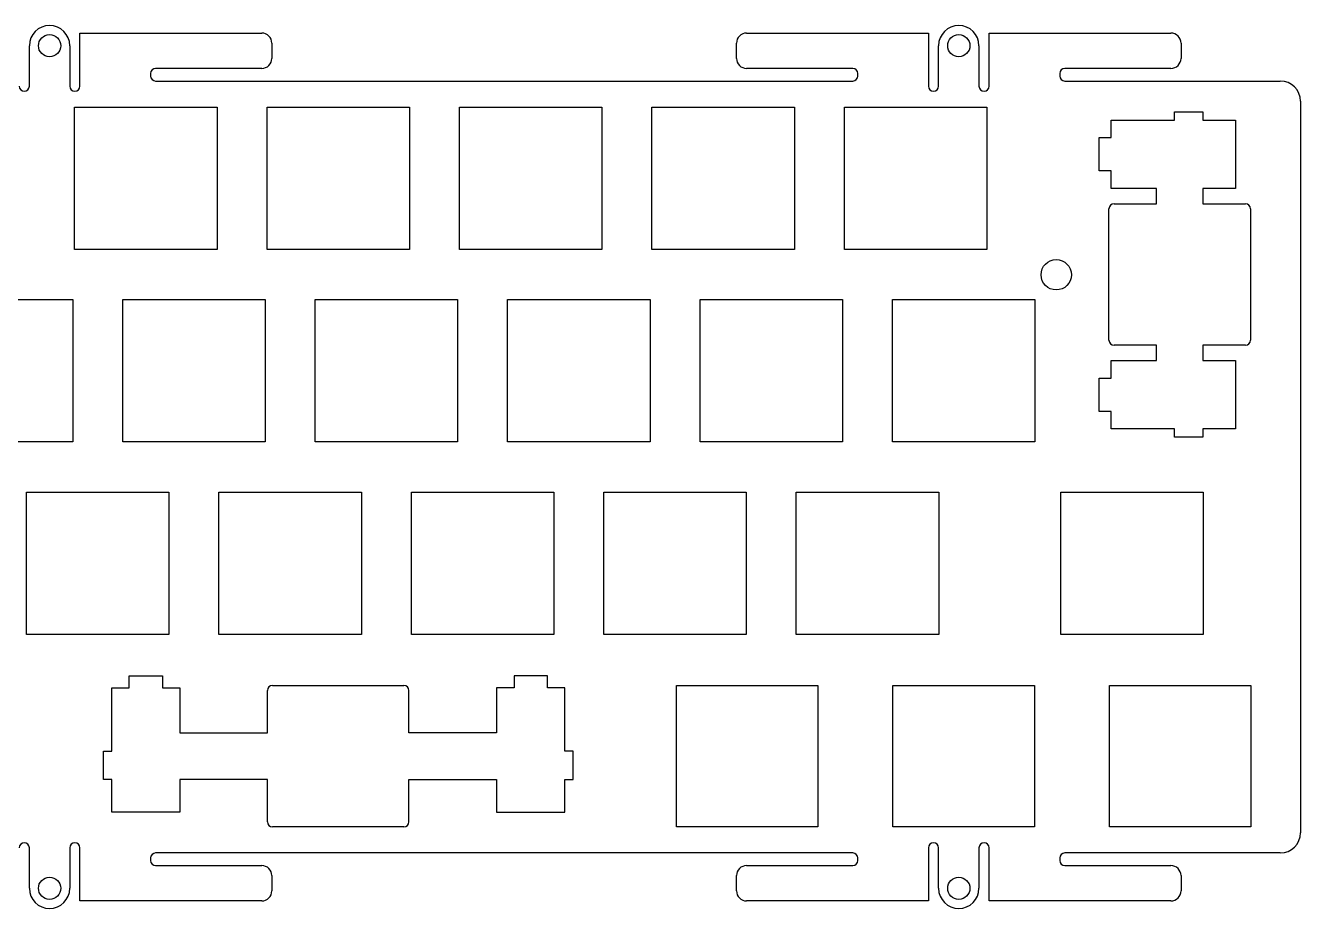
# Model space of a CAD drawing. Header units: millimetres. Extents: x 154 to 402, y -28 to 59.
# Drawn here: x 275.3 to 401.5, y -27.9 to 59.5 of the extents above; entities that cross this region are included whole.
import ezdxf

# ---------------------------------------------------------------- set-up
doc = ezdxf.new("R2010")
doc.units = ezdxf.units.MM
for name, color, linetype in [('Shape12735', 7, 'CONTINUOUS'), ('Shape2214', 7, 'CONTINUOUS'), ('Shape2215', 7, 'CONTINUOUS'), ('Shape2216', 7, 'CONTINUOUS'), ('Shape2217', 7, 'CONTINUOUS'), ('Shape2218', 7, 'CONTINUOUS'), ('Shape2219', 7, 'CONTINUOUS'), ('Shape2220', 7, 'CONTINUOUS'), ('Shape2221', 7, 'CONTINUOUS'), ('Shape2222', 7, 'CONTINUOUS'), ('Shape2223', 7, 'CONTINUOUS'), ('Shape2224', 7, 'CONTINUOUS'), ('Shape2225', 7, 'CONTINUOUS'), ('Shape2226', 7, 'CONTINUOUS'), ('Shape2227', 7, 'CONTINUOUS'), ('Shape2228', 7, 'CONTINUOUS'), ('Shape2229', 7, 'CONTINUOUS'), ('Shape2230', 7, 'CONTINUOUS'), ('Shape2231', 7, 'CONTINUOUS'), ('Shape2232', 7, 'CONTINUOUS'), ('Shape2233', 7, 'CONTINUOUS'), ('Shape2234', 7, 'CONTINUOUS'), ('Shape2235', 7, 'CONTINUOUS'), ('Shape2236', 7, 'CONTINUOUS'), ('Shape2237', 7, 'CONTINUOUS'), ('Shape2238', 7, 'CONTINUOUS'), ('Shape2239', 7, 'CONTINUOUS'), ('Shape2240', 7, 'CONTINUOUS'), ('Shape2241', 7, 'CONTINUOUS'), ('Shape2242', 7, 'CONTINUOUS'), ('Shape2243', 7, 'CONTINUOUS'), ('Shape2244', 7, 'CONTINUOUS'), ('Shape2245', 7, 'CONTINUOUS'), ('Shape2246', 7, 'CONTINUOUS'), ('Shape2247', 7, 'CONTINUOUS'), ('Shape2248', 7, 'CONTINUOUS'), ('Shape2249', 7, 'CONTINUOUS'), ('Shape2250', 7, 'CONTINUOUS'), ('Shape2251', 7, 'CONTINUOUS'), ('Shape2252', 7, 'CONTINUOUS'), ('Shape2253', 7, 'CONTINUOUS'), ('Shape2254', 7, 'CONTINUOUS'), ('Shape2255', 7, 'CONTINUOUS'), ('Shape2256', 7, 'CONTINUOUS'), ('Shape2257', 7, 'CONTINUOUS'), ('Shape2258', 7, 'CONTINUOUS'), ('Shape2259', 7, 'CONTINUOUS'), ('Shape2260', 7, 'CONTINUOUS'), ('Shape2261', 7, 'CONTINUOUS'), ('Shape2262', 7, 'CONTINUOUS'), ('Shape2263', 7, 'CONTINUOUS'), ('Shape2264', 7, 'CONTINUOUS'), ('Shape2265', 7, 'CONTINUOUS'), ('Shape2266', 7, 'CONTINUOUS'), ('Shape2267', 7, 'CONTINUOUS'), ('Shape2268', 7, 'CONTINUOUS'), ('Shape2269', 7, 'CONTINUOUS'), ('Shape2270', 7, 'CONTINUOUS'), ('Shape2271', 7, 'CONTINUOUS'), ('Shape2272', 7, 'CONTINUOUS'), ('Shape2273', 7, 'CONTINUOUS'), ('Shape2274', 7, 'CONTINUOUS'), ('Shape2275', 7, 'CONTINUOUS'), ('Shape2276', 7, 'CONTINUOUS'), ('Shape2277', 7, 'CONTINUOUS'), ('Shape2278', 7, 'CONTINUOUS'), ('Shape2279', 7, 'CONTINUOUS'), ('Shape2280', 7, 'CONTINUOUS'), ('Shape2281', 7, 'CONTINUOUS'), ('Shape2282', 7, 'CONTINUOUS'), ('Shape2283', 7, 'CONTINUOUS'), ('Shape2284', 7, 'CONTINUOUS'), ('Shape2285', 7, 'CONTINUOUS'), ('Shape2357', 7, 'CONTINUOUS'), ('Shape2358', 7, 'CONTINUOUS'), ('Shape2359', 7, 'CONTINUOUS'), ('Shape2360', 7, 'CONTINUOUS'), ('Shape2361', 7, 'CONTINUOUS'), ('Shape2362', 7, 'CONTINUOUS'), ('Shape2363', 7, 'CONTINUOUS'), ('Shape2364', 7, 'CONTINUOUS'), ('Shape2365', 7, 'CONTINUOUS'), ('Shape2366', 7, 'CONTINUOUS'), ('Shape2367', 7, 'CONTINUOUS'), ('Shape2369', 7, 'CONTINUOUS'), ('Shape2370', 7, 'CONTINUOUS'), ('Shape342', 7, 'CONTINUOUS'), ('Shape343', 7, 'CONTINUOUS'), ('Shape344', 7, 'CONTINUOUS'), ('Shape345', 7, 'CONTINUOUS'), ('Shape346', 7, 'CONTINUOUS'), ('Shape347', 7, 'CONTINUOUS'), ('Shape348', 7, 'CONTINUOUS'), ('Shape349', 7, 'CONTINUOUS'), ('Shape350', 7, 'CONTINUOUS'), ('Shape351', 7, 'CONTINUOUS'), ('Shape352', 7, 'CONTINUOUS'), ('Shape353', 7, 'CONTINUOUS'), ('Shape3850', 7, 'CONTINUOUS'), ('Shape3851', 7, 'CONTINUOUS'), ('Shape3852', 7, 'CONTINUOUS'), ('Shape3853', 7, 'CONTINUOUS'), ('Shape3854', 7, 'CONTINUOUS'), ('Shape3855', 7, 'CONTINUOUS'), ('Shape3856', 7, 'CONTINUOUS'), ('Shape3857', 7, 'CONTINUOUS'), ('Shape3858', 7, 'CONTINUOUS'), ('Shape3859', 7, 'CONTINUOUS'), ('Shape3860', 7, 'CONTINUOUS'), ('Shape3861', 7, 'CONTINUOUS'), ('Shape3862', 7, 'CONTINUOUS'), ('Shape3863', 7, 'CONTINUOUS'), ('Shape3864', 7, 'CONTINUOUS'), ('Shape3865', 7, 'CONTINUOUS'), ('Shape3866', 7, 'CONTINUOUS'), ('Shape3867', 7, 'CONTINUOUS'), ('Shape3868', 7, 'CONTINUOUS'), ('Shape3869', 7, 'CONTINUOUS'), ('Shape3870', 7, 'CONTINUOUS'), ('Shape3871', 7, 'CONTINUOUS'), ('Shape3872', 7, 'CONTINUOUS'), ('Shape3873', 7, 'CONTINUOUS'), ('Shape3874', 7, 'CONTINUOUS'), ('Shape3875', 7, 'CONTINUOUS'), ('Shape3876', 7, 'CONTINUOUS'), ('Shape3877', 7, 'CONTINUOUS'), ('Shape3878', 7, 'CONTINUOUS'), ('Shape3879', 7, 'CONTINUOUS'), ('Shape3880', 7, 'CONTINUOUS'), ('Shape3881', 7, 'CONTINUOUS'), ('Shape3882', 7, 'CONTINUOUS'), ('Shape3883', 7, 'CONTINUOUS'), ('Shape3884', 7, 'CONTINUOUS'), ('Shape3885', 7, 'CONTINUOUS'), ('Shape3886', 7, 'CONTINUOUS'), ('Shape3887', 7, 'CONTINUOUS'), ('Shape3888', 7, 'CONTINUOUS'), ('Shape3889', 7, 'CONTINUOUS'), ('Shape398', 7, 'CONTINUOUS'), ('Shape399', 7, 'CONTINUOUS'), ('Shape400', 7, 'CONTINUOUS'), ('Shape401', 7, 'CONTINUOUS'), ('Shape402', 7, 'CONTINUOUS'), ('Shape403', 7, 'CONTINUOUS'), ('Shape404', 7, 'CONTINUOUS'), ('Shape405', 7, 'CONTINUOUS'), ('Shape406', 7, 'CONTINUOUS'), ('Shape407', 7, 'CONTINUOUS'), ('Shape408', 7, 'CONTINUOUS'), ('Shape409', 7, 'CONTINUOUS'), ('Shape410', 7, 'CONTINUOUS'), ('Shape411', 7, 'CONTINUOUS'), ('Shape412', 7, 'CONTINUOUS'), ('Shape413', 7, 'CONTINUOUS'), ('Shape414', 7, 'CONTINUOUS'), ('Shape415', 7, 'CONTINUOUS'), ('Shape416', 7, 'CONTINUOUS'), ('Shape417', 7, 'CONTINUOUS'), ('Shape419', 7, 'CONTINUOUS'), ('Shape420', 7, 'CONTINUOUS'), ('Shape421', 7, 'CONTINUOUS'), ('Shape4403', 7, 'CONTINUOUS'), ('Shape4404', 7, 'CONTINUOUS'), ('Shape4405', 7, 'CONTINUOUS'), ('Shape4406', 7, 'CONTINUOUS'), ('Shape4407', 7, 'CONTINUOUS'), ('Shape4408', 7, 'CONTINUOUS'), ('Shape4409', 7, 'CONTINUOUS'), ('Shape4410', 7, 'CONTINUOUS'), ('Shape4411', 7, 'CONTINUOUS'), ('Shape4412', 7, 'CONTINUOUS'), ('Shape4413', 7, 'CONTINUOUS'), ('Shape4414', 7, 'CONTINUOUS'), ('Shape4415', 7, 'CONTINUOUS'), ('Shape4416', 7, 'CONTINUOUS'), ('Shape4417', 7, 'CONTINUOUS'), ('Shape4418', 7, 'CONTINUOUS'), ('Shape4419', 7, 'CONTINUOUS'), ('Shape4420', 7, 'CONTINUOUS'), ('Shape4421', 7, 'CONTINUOUS'), ('Shape4422', 7, 'CONTINUOUS'), ('Shape4423', 7, 'CONTINUOUS'), ('Shape4424', 7, 'CONTINUOUS'), ('Shape4425', 7, 'CONTINUOUS'), ('Shape4426', 7, 'CONTINUOUS'), ('Shape4427', 7, 'CONTINUOUS'), ('Shape4428', 7, 'CONTINUOUS'), ('Shape4429', 7, 'CONTINUOUS'), ('Shape4430', 7, 'CONTINUOUS'), ('Shape4431', 7, 'CONTINUOUS'), ('Shape4432', 7, 'CONTINUOUS'), ('Shape4433', 7, 'CONTINUOUS'), ('Shape4434', 7, 'CONTINUOUS'), ('Shape4435', 7, 'CONTINUOUS'), ('Shape4436', 7, 'CONTINUOUS'), ('Shape4437', 7, 'CONTINUOUS'), ('Shape4438', 7, 'CONTINUOUS'), ('Shape4439', 7, 'CONTINUOUS'), ('Shape4440', 7, 'CONTINUOUS'), ('Shape4441', 7, 'CONTINUOUS'), ('Shape4442', 7, 'CONTINUOUS'), ('Shape458', 7, 'CONTINUOUS'), ('Shape459', 7, 'CONTINUOUS'), ('Shape460', 7, 'CONTINUOUS'), ('Shape461', 7, 'CONTINUOUS'), ('Shape462', 7, 'CONTINUOUS'), ('Shape463', 7, 'CONTINUOUS'), ('Shape464', 7, 'CONTINUOUS'), ('Shape465', 7, 'CONTINUOUS'), ('Shape466', 7, 'CONTINUOUS'), ('Shape467', 7, 'CONTINUOUS'), ('Shape468', 7, 'CONTINUOUS'), ('Shape469', 7, 'CONTINUOUS'), ('Shape470', 7, 'CONTINUOUS'), ('Shape471', 7, 'CONTINUOUS'), ('Shape472', 7, 'CONTINUOUS'), ('Shape473', 7, 'CONTINUOUS'), ('Shape474', 7, 'CONTINUOUS'), ('Shape475', 7, 'CONTINUOUS'), ('Shape476', 7, 'CONTINUOUS'), ('Shape477', 7, 'CONTINUOUS'), ('Shape494', 7, 'CONTINUOUS'), ('Shape495', 7, 'CONTINUOUS'), ('Shape496', 7, 'CONTINUOUS'), ('Shape497', 7, 'CONTINUOUS'), ('Shape498', 7, 'CONTINUOUS'), ('Shape499', 7, 'CONTINUOUS'), ('Shape500', 7, 'CONTINUOUS'), ('Shape501', 7, 'CONTINUOUS'), ('Shape502', 7, 'CONTINUOUS'), ('Shape503', 7, 'CONTINUOUS'), ('Shape504', 7, 'CONTINUOUS'), ('Shape505', 7, 'CONTINUOUS'), ('Shape506', 7, 'CONTINUOUS'), ('Shape507', 7, 'CONTINUOUS'), ('Shape508', 7, 'CONTINUOUS'), ('Shape509', 7, 'CONTINUOUS'), ('Shape510', 7, 'CONTINUOUS'), ('Shape511', 7, 'CONTINUOUS'), ('Shape512', 7, 'CONTINUOUS'), ('Shape513', 7, 'CONTINUOUS'), ('Shape514', 7, 'CONTINUOUS'), ('Shape515', 7, 'CONTINUOUS'), ('Shape516', 7, 'CONTINUOUS'), ('Shape517', 7, 'CONTINUOUS')]:
    doc.layers.add(name, color=color, linetype=linetype)

msp = doc.modelspace()

# ---------------------------------------------------------------- linework, layer by layer
at = {"layer": 'Shape12735'}
msp.add_circle((377.319, 34.7931), 1.5, dxfattribs=at)
at = {"layer": 'Shape2214'}
msp.add_arc((298.675, 56.2177), 1, -90, 0, dxfattribs=at)
at = {"layer": 'Shape2215'}
msp.add_line((298.675, 55.2177), (288.175, 55.2177), dxfattribs=at)
at = {"layer": 'Shape2216'}
msp.add_arc((288.175, 54.7177), 0.5, 90, 180, dxfattribs=at)
at = {"layer": 'Shape2217'}
msp.add_line((287.675, 54.7177), (287.675, 54.4686), dxfattribs=at)
at = {"layer": 'Shape2218'}
msp.add_arc((288.175, 54.4686), 0.5, 180, -90, dxfattribs=at)
at = {"layer": 'Shape2219'}
msp.add_line((288.175, 53.9686), (357.175, 53.9686), dxfattribs=at)
at = {"layer": 'Shape2220'}
msp.add_arc((357.175, 54.4686), 0.5, -90, 0, dxfattribs=at)
at = {"layer": 'Shape2221'}
msp.add_line((357.675, 54.4686), (357.675, 54.7177), dxfattribs=at)
at = {"layer": 'Shape2222'}
msp.add_arc((357.175, 54.7177), 0.5, 0, 90, dxfattribs=at)
at = {"layer": 'Shape2223'}
msp.add_line((357.175, 55.2177), (346.675, 55.2177), dxfattribs=at)
at = {"layer": 'Shape2224'}
msp.add_arc((346.675, 56.2177), 1, 180, -90, dxfattribs=at)
at = {"layer": 'Shape2225'}
msp.add_line((345.675, 56.2177), (345.675, 57.7177), dxfattribs=at)
at = {"layer": 'Shape2226'}
msp.add_arc((346.675, 57.7177), 1, 90, 180, dxfattribs=at)
at = {"layer": 'Shape2227'}
msp.add_line((346.675, 58.7177), (364.675, 58.7177), dxfattribs=at)
at = {"layer": 'Shape2228'}
msp.add_line((364.675, 58.7177), (364.675, 53.4677), dxfattribs=at)
at = {"layer": 'Shape2229'}
msp.add_arc((365.175, 53.4677), 0.5, 180, 0, dxfattribs=at)
at = {"layer": 'Shape2230'}
msp.add_line((365.675, 53.4677), (365.675, 57.4677), dxfattribs=at)
at = {"layer": 'Shape2231'}
msp.add_arc((367.675, 57.4677), 2, 0, 180, dxfattribs=at)
at = {"layer": 'Shape2232'}
msp.add_line((369.675, 57.4677), (369.675, 53.4677), dxfattribs=at)
at = {"layer": 'Shape2233'}
msp.add_arc((370.175, 53.4677), 0.5, 180, 0, dxfattribs=at)
at = {"layer": 'Shape2234'}
msp.add_line((370.675, 53.4677), (370.675, 58.7177), dxfattribs=at)
at = {"layer": 'Shape2235'}
msp.add_line((370.675, 58.7177), (388.675, 58.7177), dxfattribs=at)
at = {"layer": 'Shape2236'}
msp.add_arc((388.675, 57.7177), 1, 0, 90, dxfattribs=at)
at = {"layer": 'Shape2237'}
msp.add_line((389.675, 57.7177), (389.675, 56.2177), dxfattribs=at)
at = {"layer": 'Shape2238'}
msp.add_arc((388.675, 56.2177), 1, -90, 0, dxfattribs=at)
at = {"layer": 'Shape2239'}
msp.add_line((388.675, 55.2177), (378.175, 55.2177), dxfattribs=at)
at = {"layer": 'Shape2240'}
msp.add_arc((378.175, 54.7177), 0.5, 90, 180, dxfattribs=at)
at = {"layer": 'Shape2241'}
msp.add_line((377.675, 54.7177), (377.675, 54.4686), dxfattribs=at)
at = {"layer": 'Shape2242'}
msp.add_arc((378.175, 54.4686), 0.5, 180, -90, dxfattribs=at)
at = {"layer": 'Shape2243'}
msp.add_line((378.175, 53.9686), (399.5, 53.9686), dxfattribs=at)
at = {"layer": 'Shape2244'}
msp.add_arc((399.5, 51.9686), 2, 0, 90, dxfattribs=at)
at = {"layer": 'Shape2245'}
msp.add_line((401.5, 51.9686), (401.5, -20.4314), dxfattribs=at)
at = {"layer": 'Shape2246'}
msp.add_arc((399.5, -20.4314), 2, -90, 0, dxfattribs=at)
at = {"layer": 'Shape2247'}
msp.add_line((399.5, -22.4314), (378.175, -22.4314), dxfattribs=at)
at = {"layer": 'Shape2248'}
msp.add_arc((378.175, -22.9314), 0.5, 90, 180, dxfattribs=at)
at = {"layer": 'Shape2249'}
msp.add_line((377.675, -22.9314), (377.675, -23.1805), dxfattribs=at)
at = {"layer": 'Shape2250'}
msp.add_arc((378.175, -23.1805), 0.5, 180, -90, dxfattribs=at)
at = {"layer": 'Shape2251'}
msp.add_line((378.175, -23.6805), (388.675, -23.6805), dxfattribs=at)
at = {"layer": 'Shape2252'}
msp.add_arc((388.675, -24.6805), 1, 0, 90, dxfattribs=at)
at = {"layer": 'Shape2253'}
msp.add_line((389.675, -24.6805), (389.675, -26.1805), dxfattribs=at)
at = {"layer": 'Shape2254'}
msp.add_arc((388.675, -26.1805), 1, -90, 0, dxfattribs=at)
at = {"layer": 'Shape2255'}
msp.add_line((388.675, -27.1805), (370.675, -27.1805), dxfattribs=at)
at = {"layer": 'Shape2256'}
msp.add_line((370.675, -27.1805), (370.675, -21.9305), dxfattribs=at)
at = {"layer": 'Shape2257'}
msp.add_arc((370.175, -21.9305), 0.5, 0, 180, dxfattribs=at)
at = {"layer": 'Shape2258'}
msp.add_line((369.675, -21.9305), (369.675, -25.9305), dxfattribs=at)
at = {"layer": 'Shape2259'}
msp.add_arc((367.675, -25.9305), 2, 180, 0, dxfattribs=at)
at = {"layer": 'Shape2260'}
msp.add_line((365.675, -25.9305), (365.675, -21.9305), dxfattribs=at)
at = {"layer": 'Shape2261'}
msp.add_arc((365.175, -21.9305), 0.5, 0, 180, dxfattribs=at)
at = {"layer": 'Shape2262'}
msp.add_line((364.675, -21.9305), (364.675, -27.1805), dxfattribs=at)
at = {"layer": 'Shape2263'}
msp.add_line((364.675, -27.1805), (346.675, -27.1805), dxfattribs=at)
at = {"layer": 'Shape2264'}
msp.add_arc((346.675, -26.1805), 1, 180, -90, dxfattribs=at)
at = {"layer": 'Shape2265'}
msp.add_line((345.675, -26.1805), (345.675, -24.6805), dxfattribs=at)
at = {"layer": 'Shape2266'}
msp.add_arc((346.675, -24.6805), 1, 90, 180, dxfattribs=at)
at = {"layer": 'Shape2267'}
msp.add_line((346.675, -23.6805), (357.175, -23.6805), dxfattribs=at)
at = {"layer": 'Shape2268'}
msp.add_arc((357.175, -23.1805), 0.5, -90, 0, dxfattribs=at)
at = {"layer": 'Shape2269'}
msp.add_line((357.675, -23.1805), (357.675, -22.9314), dxfattribs=at)
at = {"layer": 'Shape2270'}
msp.add_arc((357.175, -22.9314), 0.5, 0, 90, dxfattribs=at)
at = {"layer": 'Shape2271'}
msp.add_line((357.175, -22.4314), (288.175, -22.4314), dxfattribs=at)
at = {"layer": 'Shape2272'}
msp.add_arc((288.175, -22.9314), 0.5, 90, 180, dxfattribs=at)
at = {"layer": 'Shape2273'}
msp.add_line((287.675, -22.9314), (287.675, -23.1805), dxfattribs=at)
at = {"layer": 'Shape2274'}
msp.add_arc((288.175, -23.1805), 0.5, 180, -90, dxfattribs=at)
at = {"layer": 'Shape2275'}
msp.add_line((288.175, -23.6805), (298.675, -23.6805), dxfattribs=at)
at = {"layer": 'Shape2276'}
msp.add_arc((298.675, -24.6805), 1, 0, 90, dxfattribs=at)
at = {"layer": 'Shape2277'}
msp.add_line((299.675, -24.6805), (299.675, -26.1805), dxfattribs=at)
at = {"layer": 'Shape2278'}
msp.add_arc((298.675, -26.1805), 1, -90, 0, dxfattribs=at)
at = {"layer": 'Shape2279'}
msp.add_line((298.675, -27.1805), (280.675, -27.1805), dxfattribs=at)
at = {"layer": 'Shape2280'}
msp.add_line((280.675, -27.1805), (280.675, -21.9305), dxfattribs=at)
at = {"layer": 'Shape2281'}
msp.add_arc((280.175, -21.9305), 0.5, 0, 180, dxfattribs=at)
at = {"layer": 'Shape2282'}
msp.add_line((279.675, -21.9305), (279.675, -25.9305), dxfattribs=at)
at = {"layer": 'Shape2283'}
msp.add_arc((277.675, -25.9305), 2, 180, 0, dxfattribs=at)
at = {"layer": 'Shape2284'}
msp.add_line((275.675, -25.9305), (275.675, -21.9305), dxfattribs=at)
at = {"layer": 'Shape2285'}
msp.add_arc((275.175, -21.9305), 0.5, 0, 180, dxfattribs=at)
at = {"layer": 'Shape2357'}
msp.add_arc((275.175, 53.4677), 0.5, 180, 0, dxfattribs=at)
at = {"layer": 'Shape2358'}
msp.add_line((275.675, 53.4677), (275.675, 57.4677), dxfattribs=at)
at = {"layer": 'Shape2359'}
msp.add_arc((277.675, 57.4677), 2, 0, 180, dxfattribs=at)
at = {"layer": 'Shape2360'}
msp.add_line((279.675, 57.4677), (279.675, 53.4677), dxfattribs=at)
at = {"layer": 'Shape2361'}
msp.add_arc((280.175, 53.4677), 0.5, 180, 0, dxfattribs=at)
at = {"layer": 'Shape2362'}
msp.add_line((280.675, 53.4677), (280.675, 58.7177), dxfattribs=at)
at = {"layer": 'Shape2363'}
msp.add_line((280.675, 58.7177), (298.675, 58.7177), dxfattribs=at)
at = {"layer": 'Shape2364'}
msp.add_arc((298.675, 57.7177), 1, 0, 90, dxfattribs=at)
at = {"layer": 'Shape2365'}
msp.add_line((299.675, 57.7177), (299.675, 56.2177), dxfattribs=at)
at = {"layer": 'Shape2366'}
msp.add_circle((367.675, 57.4677), 1.1, dxfattribs=at)
at = {"layer": 'Shape2367'}
msp.add_circle((277.675, 57.4677), 1.1, dxfattribs=at)
at = {"layer": 'Shape2369'}
msp.add_circle((367.675, -25.9305), 1.1, dxfattribs=at)
at = {"layer": 'Shape2370'}
msp.add_circle((277.675, -25.9305), 1.1, dxfattribs=at)
at = {"layer": 'Shape342'}
msp.add_line((396.592, -5.85638), (396.592, -19.8564), dxfattribs=at)
at = {"layer": 'Shape343'}
msp.add_line((396.592, -19.8564), (382.592, -19.8564), dxfattribs=at)
at = {"layer": 'Shape344'}
msp.add_line((382.592, -19.8564), (382.592, -5.85638), dxfattribs=at)
at = {"layer": 'Shape345'}
msp.add_line((382.592, -5.85638), (396.592, -5.85638), dxfattribs=at)
at = {"layer": 'Shape346'}
msp.add_line((375.161, -5.85638), (375.161, -19.8564), dxfattribs=at)
at = {"layer": 'Shape347'}
msp.add_line((375.161, -19.8564), (361.161, -19.8564), dxfattribs=at)
at = {"layer": 'Shape348'}
msp.add_line((361.161, -19.8564), (361.161, -5.85638), dxfattribs=at)
at = {"layer": 'Shape349'}
msp.add_line((361.161, -5.85638), (375.161, -5.85638), dxfattribs=at)
at = {"layer": 'Shape350'}
msp.add_line((353.73, -5.85638), (353.73, -19.8564), dxfattribs=at)
at = {"layer": 'Shape351'}
msp.add_line((353.73, -19.8564), (339.73, -19.8564), dxfattribs=at)
at = {"layer": 'Shape352'}
msp.add_line((339.73, -19.8564), (339.73, -5.85638), dxfattribs=at)
at = {"layer": 'Shape353'}
msp.add_line((339.73, -5.85638), (353.73, -5.85638), dxfattribs=at)
at = {"layer": 'Shape3850'}
msp.add_line((299.249, -19.3567), (299.249, -15.1563), dxfattribs=at)
at = {"layer": 'Shape3851'}
msp.add_arc((299.749, -19.3567), 0.5, 180, -90, dxfattribs=at)
at = {"layer": 'Shape3852'}
msp.add_line((299.249, -15.1563), (290.574, -15.1563), dxfattribs=at)
at = {"layer": 'Shape3853'}
msp.add_line((290.574, -15.1563), (290.574, -18.3865), dxfattribs=at)
at = {"layer": 'Shape3854'}
msp.add_line((290.574, -18.3865), (283.823, -18.3865), dxfattribs=at)
at = {"layer": 'Shape3855'}
msp.add_line((283.823, -18.3865), (283.823, -15.1563), dxfattribs=at)
at = {"layer": 'Shape3856'}
msp.add_line((283.823, -15.1563), (282.999, -15.1563), dxfattribs=at)
at = {"layer": 'Shape3857'}
msp.add_line((282.999, -15.1563), (282.999, -12.3575), dxfattribs=at)
at = {"layer": 'Shape3858'}
msp.add_line((282.999, -12.3575), (283.823, -12.3575), dxfattribs=at)
at = {"layer": 'Shape3859'}
msp.add_line((283.823, -12.3575), (283.823, -6.08753), dxfattribs=at)
at = {"layer": 'Shape3860'}
msp.add_line((283.823, -6.08753), (285.548, -6.08753), dxfattribs=at)
at = {"layer": 'Shape3861'}
msp.add_line((285.548, -6.08753), (285.548, -4.88723), dxfattribs=at)
at = {"layer": 'Shape3862'}
msp.add_line((285.548, -4.88723), (288.848, -4.88723), dxfattribs=at)
at = {"layer": 'Shape3863'}
msp.add_line((288.848, -4.88723), (288.848, -6.08753), dxfattribs=at)
at = {"layer": 'Shape3864'}
msp.add_line((288.848, -6.08753), (290.574, -6.08753), dxfattribs=at)
at = {"layer": 'Shape3865'}
msp.add_line((290.574, -6.08753), (290.574, -10.5564), dxfattribs=at)
at = {"layer": 'Shape3866'}
msp.add_line((290.574, -10.5564), (299.249, -10.5564), dxfattribs=at)
at = {"layer": 'Shape3867'}
msp.add_line((299.249, -10.5564), (299.249, -6.35733), dxfattribs=at)
at = {"layer": 'Shape3868'}
msp.add_line((299.749, -5.85733), (312.748, -5.85733), dxfattribs=at)
at = {"layer": 'Shape3869'}
msp.add_arc((299.749, -6.35733), 0.5, 90, 180, dxfattribs=at)
at = {"layer": 'Shape3870'}
msp.add_arc((312.748, -19.3567), 0.5, -90, 0, dxfattribs=at)
at = {"layer": 'Shape3871'}
msp.add_line((313.248, -19.3567), (313.248, -15.1576), dxfattribs=at)
at = {"layer": 'Shape3872'}
msp.add_line((313.248, -10.5577), (313.248, -6.35733), dxfattribs=at)
at = {"layer": 'Shape3873'}
msp.add_line((312.748, -19.8567), (299.749, -19.8567), dxfattribs=at)
at = {"layer": 'Shape3874'}
msp.add_arc((312.748, -6.35733), 0.5, 0, 90, dxfattribs=at)
at = {"layer": 'Shape3875'}
msp.add_line((313.248, -15.1563), (321.923, -15.1563), dxfattribs=at)
at = {"layer": 'Shape3876'}
msp.add_line((321.923, -15.1563), (321.923, -18.3865), dxfattribs=at)
at = {"layer": 'Shape3877'}
msp.add_line((321.923, -18.3865), (328.674, -18.3865), dxfattribs=at)
at = {"layer": 'Shape3878'}
msp.add_line((328.674, -18.3865), (328.674, -15.1563), dxfattribs=at)
at = {"layer": 'Shape3879'}
msp.add_line((328.674, -15.1563), (329.498, -15.1563), dxfattribs=at)
at = {"layer": 'Shape3880'}
msp.add_line((329.498, -15.1563), (329.498, -12.3575), dxfattribs=at)
at = {"layer": 'Shape3881'}
msp.add_line((329.498, -12.3575), (328.674, -12.3575), dxfattribs=at)
at = {"layer": 'Shape3882'}
msp.add_line((328.674, -12.3575), (328.674, -6.08753), dxfattribs=at)
at = {"layer": 'Shape3883'}
msp.add_line((328.674, -6.08753), (326.949, -6.08753), dxfattribs=at)
at = {"layer": 'Shape3884'}
msp.add_line((326.949, -6.08753), (326.949, -4.88723), dxfattribs=at)
at = {"layer": 'Shape3885'}
msp.add_line((326.949, -4.88723), (323.649, -4.88723), dxfattribs=at)
at = {"layer": 'Shape3886'}
msp.add_line((323.649, -4.88723), (323.649, -6.08753), dxfattribs=at)
at = {"layer": 'Shape3887'}
msp.add_line((323.649, -6.08753), (321.923, -6.08753), dxfattribs=at)
at = {"layer": 'Shape3888'}
msp.add_line((321.923, -6.08753), (321.923, -10.5564), dxfattribs=at)
at = {"layer": 'Shape3889'}
msp.add_line((321.923, -10.5564), (313.248, -10.5564), dxfattribs=at)
at = {"layer": 'Shape398'}
msp.add_line((375.212, 32.3436), (375.212, 18.2436), dxfattribs=at)
at = {"layer": 'Shape399'}
msp.add_line((375.212, 18.2436), (361.112, 18.2436), dxfattribs=at)
at = {"layer": 'Shape400'}
msp.add_line((361.112, 18.2436), (361.112, 32.3436), dxfattribs=at)
at = {"layer": 'Shape401'}
msp.add_line((361.112, 32.3436), (375.212, 32.3436), dxfattribs=at)
at = {"layer": 'Shape402'}
msp.add_line((342.063, 32.3436), (356.162, 32.3436), dxfattribs=at)
at = {"layer": 'Shape403'}
msp.add_line((356.162, 32.3436), (356.162, 18.2436), dxfattribs=at)
at = {"layer": 'Shape404'}
msp.add_line((356.162, 18.2436), (342.063, 18.2436), dxfattribs=at)
at = {"layer": 'Shape405'}
msp.add_line((342.063, 18.2436), (342.063, 32.3436), dxfattribs=at)
at = {"layer": 'Shape406'}
msp.add_line((323.012, 18.2436), (323.012, 32.3436), dxfattribs=at)
at = {"layer": 'Shape407'}
msp.add_line((323.012, 32.3436), (337.112, 32.3436), dxfattribs=at)
at = {"layer": 'Shape408'}
msp.add_line((337.112, 32.3436), (337.112, 18.2436), dxfattribs=at)
at = {"layer": 'Shape409'}
msp.add_line((337.112, 18.2436), (323.012, 18.2436), dxfattribs=at)
at = {"layer": 'Shape410'}
msp.add_line((303.963, 32.3436), (318.063, 32.3436), dxfattribs=at)
at = {"layer": 'Shape411'}
msp.add_line((318.063, 32.3436), (318.063, 18.2436), dxfattribs=at)
at = {"layer": 'Shape412'}
msp.add_line((318.063, 18.2436), (303.963, 18.2436), dxfattribs=at)
at = {"layer": 'Shape413'}
msp.add_line((303.963, 18.2436), (303.963, 32.3436), dxfattribs=at)
at = {"layer": 'Shape414'}
msp.add_line((284.912, 18.2436), (284.912, 32.3436), dxfattribs=at)
at = {"layer": 'Shape415'}
msp.add_line((284.912, 32.3436), (299.012, 32.3436), dxfattribs=at)
at = {"layer": 'Shape416'}
msp.add_line((299.012, 32.3436), (299.012, 18.2436), dxfattribs=at)
at = {"layer": 'Shape417'}
msp.add_line((299.012, 18.2436), (284.912, 18.2436), dxfattribs=at)
at = {"layer": 'Shape419'}
msp.add_line((265.862, 32.3436), (279.963, 32.3436), dxfattribs=at)
at = {"layer": 'Shape420'}
msp.add_line((279.963, 32.3436), (279.963, 18.2436), dxfattribs=at)
at = {"layer": 'Shape421'}
msp.add_line((279.963, 18.2436), (265.862, 18.2436), dxfattribs=at)
at = {"layer": 'Shape4403'}
msp.add_line((396.043, 27.819), (391.844, 27.819), dxfattribs=at)
at = {"layer": 'Shape4404'}
msp.add_arc((396.043, 28.319), 0.5, -90, 0, dxfattribs=at)
at = {"layer": 'Shape4405'}
msp.add_line((391.844, 27.819), (391.844, 26.2936), dxfattribs=at)
at = {"layer": 'Shape4406'}
msp.add_line((391.844, 26.2936), (395.073, 26.2936), dxfattribs=at)
at = {"layer": 'Shape4407'}
msp.add_line((395.073, 26.2936), (395.073, 19.5439), dxfattribs=at)
at = {"layer": 'Shape4408'}
msp.add_line((395.073, 19.5439), (391.844, 19.5439), dxfattribs=at)
at = {"layer": 'Shape4409'}
msp.add_line((391.844, 19.5439), (391.844, 18.7184), dxfattribs=at)
at = {"layer": 'Shape4410'}
msp.add_line((391.844, 18.7184), (389.044, 18.7184), dxfattribs=at)
at = {"layer": 'Shape4411'}
msp.add_line((389.044, 18.7184), (389.044, 19.5439), dxfattribs=at)
at = {"layer": 'Shape4412'}
msp.add_line((389.044, 19.5439), (382.774, 19.5439), dxfattribs=at)
at = {"layer": 'Shape4413'}
msp.add_line((382.774, 19.5439), (382.774, 21.269), dxfattribs=at)
at = {"layer": 'Shape4414'}
msp.add_line((382.774, 21.269), (381.574, 21.269), dxfattribs=at)
at = {"layer": 'Shape4415'}
msp.add_line((381.574, 21.269), (381.574, 24.5681), dxfattribs=at)
at = {"layer": 'Shape4416'}
msp.add_line((381.574, 24.5681), (382.774, 24.5681), dxfattribs=at)
at = {"layer": 'Shape4417'}
msp.add_line((382.774, 24.5681), (382.774, 26.2936), dxfattribs=at)
at = {"layer": 'Shape4418'}
msp.add_line((382.774, 26.2936), (387.243, 26.2936), dxfattribs=at)
at = {"layer": 'Shape4419'}
msp.add_line((387.243, 26.2936), (387.243, 27.819), dxfattribs=at)
at = {"layer": 'Shape4420'}
msp.add_line((387.243, 27.819), (383.044, 27.819), dxfattribs=at)
at = {"layer": 'Shape4421'}
msp.add_line((382.544, 28.319), (382.544, 41.3183), dxfattribs=at)
at = {"layer": 'Shape4422'}
msp.add_arc((383.044, 28.319), 0.5, 180, -90, dxfattribs=at)
at = {"layer": 'Shape4423'}
msp.add_line((383.044, 41.8183), (387.243, 41.8183), dxfattribs=at)
at = {"layer": 'Shape4424'}
msp.add_arc((383.044, 41.3183), 0.5, 90, 180, dxfattribs=at)
at = {"layer": 'Shape4425'}
msp.add_line((387.243, 41.8183), (387.243, 43.344), dxfattribs=at)
at = {"layer": 'Shape4426'}
msp.add_line((387.243, 43.344), (382.774, 43.344), dxfattribs=at)
at = {"layer": 'Shape4427'}
msp.add_line((382.774, 43.344), (382.774, 45.0677), dxfattribs=at)
at = {"layer": 'Shape4428'}
msp.add_line((382.774, 45.0677), (381.574, 45.0677), dxfattribs=at)
at = {"layer": 'Shape4429'}
msp.add_line((381.574, 45.0677), (381.574, 48.3683), dxfattribs=at)
at = {"layer": 'Shape4430'}
msp.add_line((381.574, 48.3683), (382.774, 48.3683), dxfattribs=at)
at = {"layer": 'Shape4431'}
msp.add_line((382.774, 48.3683), (382.774, 50.0934), dxfattribs=at)
at = {"layer": 'Shape4432'}
msp.add_line((382.774, 50.0934), (389.044, 50.0934), dxfattribs=at)
at = {"layer": 'Shape4433'}
msp.add_line((389.044, 50.0934), (389.044, 50.9189), dxfattribs=at)
at = {"layer": 'Shape4434'}
msp.add_line((389.044, 50.9189), (391.844, 50.9189), dxfattribs=at)
at = {"layer": 'Shape4435'}
msp.add_line((391.844, 50.9189), (391.844, 50.0934), dxfattribs=at)
at = {"layer": 'Shape4436'}
msp.add_line((391.844, 50.0934), (395.073, 50.0934), dxfattribs=at)
at = {"layer": 'Shape4437'}
msp.add_line((395.073, 50.0934), (395.073, 43.344), dxfattribs=at)
at = {"layer": 'Shape4438'}
msp.add_line((395.073, 43.344), (391.844, 43.344), dxfattribs=at)
at = {"layer": 'Shape4439'}
msp.add_line((391.844, 43.344), (391.844, 41.8183), dxfattribs=at)
at = {"layer": 'Shape4440'}
msp.add_line((391.844, 41.8183), (396.043, 41.8183), dxfattribs=at)
at = {"layer": 'Shape4441'}
msp.add_arc((396.043, 41.3183), 0.5, 0, 90, dxfattribs=at)
at = {"layer": 'Shape4442'}
msp.add_line((396.543, 41.3183), (396.543, 28.319), dxfattribs=at)
at = {"layer": 'Shape458'}
msp.add_line((280.15, 51.3936), (294.25, 51.3936), dxfattribs=at)
at = {"layer": 'Shape459'}
msp.add_line((294.25, 51.3936), (294.25, 37.2936), dxfattribs=at)
at = {"layer": 'Shape460'}
msp.add_line((294.25, 37.2936), (280.15, 37.2936), dxfattribs=at)
at = {"layer": 'Shape461'}
msp.add_line((280.15, 37.2936), (280.15, 51.3936), dxfattribs=at)
at = {"layer": 'Shape462'}
msp.add_line((299.2, 51.3936), (313.3, 51.3936), dxfattribs=at)
at = {"layer": 'Shape463'}
msp.add_line((313.3, 51.3936), (313.3, 37.2936), dxfattribs=at)
at = {"layer": 'Shape464'}
msp.add_line((313.3, 37.2936), (299.2, 37.2936), dxfattribs=at)
at = {"layer": 'Shape465'}
msp.add_line((299.2, 37.2936), (299.2, 51.3936), dxfattribs=at)
at = {"layer": 'Shape466'}
msp.add_line((318.25, 51.3936), (332.35, 51.3936), dxfattribs=at)
at = {"layer": 'Shape467'}
msp.add_line((332.35, 51.3936), (332.35, 37.2936), dxfattribs=at)
at = {"layer": 'Shape468'}
msp.add_line((332.35, 37.2936), (318.25, 37.2936), dxfattribs=at)
at = {"layer": 'Shape469'}
msp.add_line((318.25, 37.2936), (318.25, 51.3936), dxfattribs=at)
at = {"layer": 'Shape470'}
msp.add_line((337.3, 51.3936), (351.4, 51.3936), dxfattribs=at)
at = {"layer": 'Shape471'}
msp.add_line((351.4, 51.3936), (351.4, 37.2936), dxfattribs=at)
at = {"layer": 'Shape472'}
msp.add_line((351.4, 37.2936), (337.3, 37.2936), dxfattribs=at)
at = {"layer": 'Shape473'}
msp.add_line((337.3, 37.2936), (337.3, 51.3936), dxfattribs=at)
at = {"layer": 'Shape474'}
msp.add_line((356.35, 51.3936), (370.45, 51.3936), dxfattribs=at)
at = {"layer": 'Shape475'}
msp.add_line((370.45, 51.3936), (370.45, 37.2936), dxfattribs=at)
at = {"layer": 'Shape476'}
msp.add_line((370.45, 37.2936), (356.35, 37.2936), dxfattribs=at)
at = {"layer": 'Shape477'}
msp.add_line((356.35, 37.2936), (356.35, 51.3936), dxfattribs=at)
at = {"layer": 'Shape494'}
msp.add_line((275.387, 13.2936), (289.487, 13.2936), dxfattribs=at)
at = {"layer": 'Shape495'}
msp.add_line((289.487, 13.2936), (289.487, -0.80638), dxfattribs=at)
at = {"layer": 'Shape496'}
msp.add_line((289.487, -0.80638), (275.387, -0.80638), dxfattribs=at)
at = {"layer": 'Shape497'}
msp.add_line((275.387, -0.80638), (275.387, 13.2936), dxfattribs=at)
at = {"layer": 'Shape498'}
msp.add_line((294.437, 13.2936), (308.537, 13.2936), dxfattribs=at)
at = {"layer": 'Shape499'}
msp.add_line((308.537, 13.2936), (308.537, -0.80638), dxfattribs=at)
at = {"layer": 'Shape500'}
msp.add_line((308.537, -0.80638), (294.437, -0.80638), dxfattribs=at)
at = {"layer": 'Shape501'}
msp.add_line((294.437, -0.80638), (294.437, 13.2936), dxfattribs=at)
at = {"layer": 'Shape502'}
msp.add_line((313.487, 13.2936), (327.587, 13.2936), dxfattribs=at)
at = {"layer": 'Shape503'}
msp.add_line((327.587, 13.2936), (327.587, -0.80638), dxfattribs=at)
at = {"layer": 'Shape504'}
msp.add_line((327.587, -0.80638), (313.487, -0.80638), dxfattribs=at)
at = {"layer": 'Shape505'}
msp.add_line((313.487, -0.80638), (313.487, 13.2936), dxfattribs=at)
at = {"layer": 'Shape506'}
msp.add_line((332.537, 13.2936), (346.637, 13.2936), dxfattribs=at)
at = {"layer": 'Shape507'}
msp.add_line((346.637, 13.2936), (346.637, -0.80638), dxfattribs=at)
at = {"layer": 'Shape508'}
msp.add_line((346.637, -0.80638), (332.537, -0.80638), dxfattribs=at)
at = {"layer": 'Shape509'}
msp.add_line((332.537, -0.80638), (332.537, 13.2936), dxfattribs=at)
at = {"layer": 'Shape510'}
msp.add_line((351.587, 13.2936), (365.687, 13.2936), dxfattribs=at)
at = {"layer": 'Shape511'}
msp.add_line((365.687, 13.2936), (365.687, -0.80638), dxfattribs=at)
at = {"layer": 'Shape512'}
msp.add_line((365.687, -0.80638), (351.587, -0.80638), dxfattribs=at)
at = {"layer": 'Shape513'}
msp.add_line((351.587, -0.80638), (351.587, 13.2936), dxfattribs=at)
at = {"layer": 'Shape514'}
msp.add_line((377.781, 13.2936), (391.881, 13.2936), dxfattribs=at)
at = {"layer": 'Shape515'}
msp.add_line((391.881, 13.2936), (391.881, -0.80638), dxfattribs=at)
at = {"layer": 'Shape516'}
msp.add_line((391.881, -0.80638), (377.781, -0.80638), dxfattribs=at)
at = {"layer": 'Shape517'}
msp.add_line((377.781, -0.80638), (377.781, 13.2936), dxfattribs=at)

doc.saveas('drawing.dxf')
